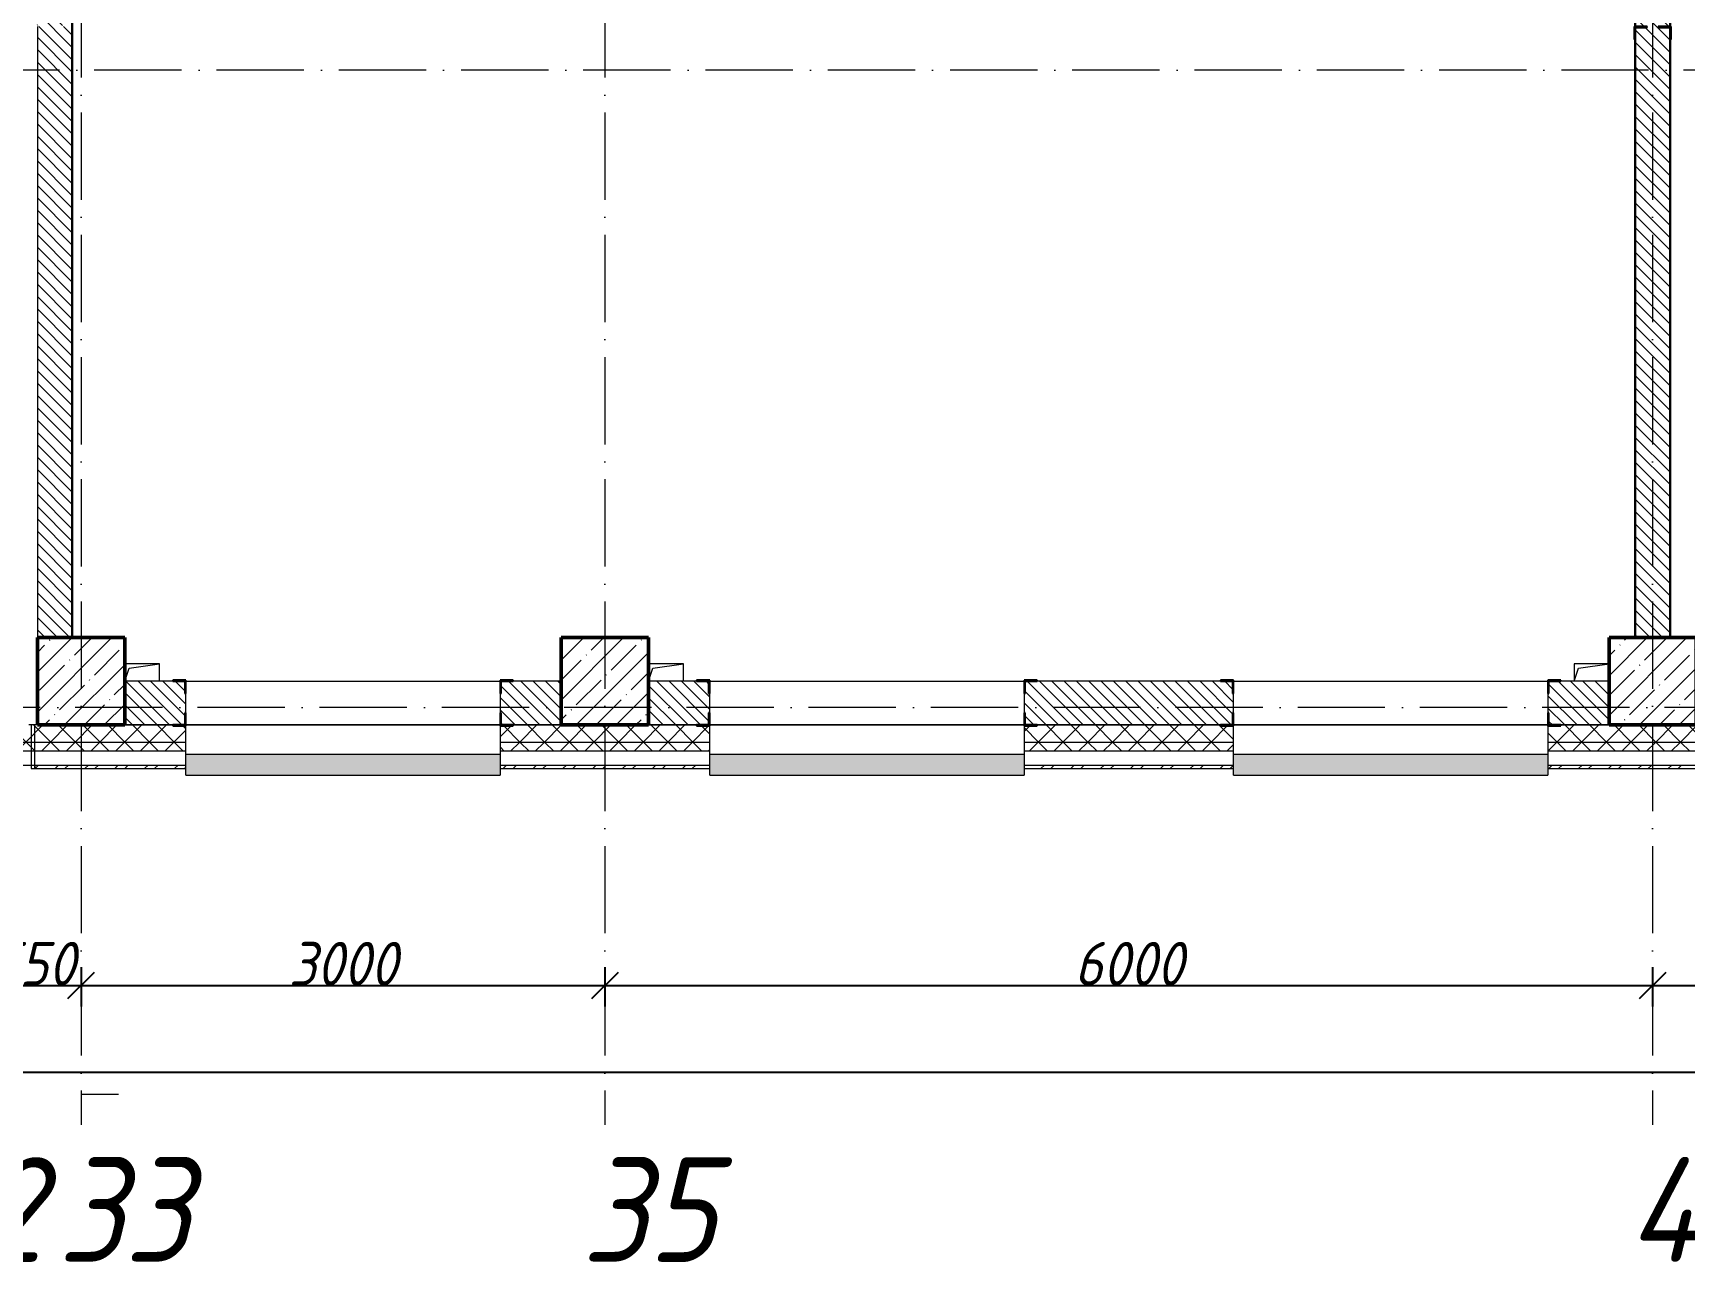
# Model space of a CAD drawing. Header units: millimetres. Extents: x -606178 to 312196, y -19338 to 632709.
# Drawn here: x -95490 to -86030, y 503900 to 510938 of the extents above; entities that cross this region are included whole.
import ezdxf

# ---------------------------------------------------------------- set-up
doc = ezdxf.new("R2010")
doc.units = ezdxf.units.MM
doc.linetypes.add('50_200_ШТРИХ_1Т_ш5_п1_п1_', pattern=[700, 500, -100, 0, -100])
for name, color, linetype, lineweight in [('2.4) ПГП вычит ЖБбалки 0.4 м -', 24, 'Continuous', 30), ('A-____-____-DIMS', 7, 'Continuous', 9), ('A-GENM-____-MCUT', 7, 'Continuous', 25), ('A-GENM-____-OTLN', 7, 'Continuous', 9), ('A-GENM-____-OTLN-1', 7, 'Continuous', 25), ('A-GLAZ-____-OTLN', 7, 'Continuous', 9), ('A-WALL-____-MCUT', 7, 'Continuous', 13), ('A-WALL-____-MCUT-1', 7, 'Continuous', 9), ('A-WALL-____-OTLN', 7, 'Continuous', 9), ('A-WALL-____-PATT-1', 7, 'Continuous', 9), ('A-WALL-FNSH-MCUT-1', 7, 'Continuous', 9), ('S-COLS-____-MCUT', 7, 'Continuous', 50), ('S-COLS-____-OTLN', 7, 'Continuous', 9), ('S-GRID-____-IDEN', 7, 'Continuous', 9), ('S-GRID-____-OTLN', 7, 'Continuous', 9), ('S-GRID-____-OTLN-1', 7, '50_200_ШТРИХ_1Т_ш5_п1_п1_', 9)]:
    doc.layers.add(name, color=color, linetype=linetype, lineweight=lineweight)
doc.layers.add('A-GLAZ-____-OTLN-1', color=7, linetype='Continuous', lineweight=9, true_color=0xc0c0c0)
doc.styles.add('ISOCPEUR_I_9', font='isocpeui.ttf', dxfattribs={"width": 0.9, "height": 250})
doc.dimstyles.new('ISO-2_5_0_9К_БОЛЬШОЙ_ОСИ', dxfattribs={"dimscale": 304.8, "dimtxt": 248.995294, "dimasz": 0.492126, "dimexe": 0.393701, "dimexo": 0, "dimgap": 0, "dimtad": 1, "dimdec": 0, "dimzin": 0, "dimdsep": 46, "dimtxsty": 'ISOCPEUR_I_9', "dimblk1": 'OBLIQUE', "dimblk2": 'OBLIQUE', "dimsah": 1, "dimcen": 0.09, "dimdle": 0.393701, "dimazin": 0, "dimtfac": 1, "dimtdec": 4, "dimtix": 1, "dimtmove": 0, "dimatfit": 3, "dimfxl": 1, "dimtvp": 1, "dimtolj": 1, "dimtzin": 0, "dimarcsym": 2})
pattern_1 = [(45, (-140714.89, 451794.26), (-70.71068, 70.71068), []), (135, (-140714.89, 451794.26), (-70.71068, -70.71068), [])]
pattern_2 = [(135, (-140714.89, 451794.26), (-35.35534, -35.35534), [])]

# ---------------------------------------------------------------- blocks, each defined once
blk = doc.blocks.new('BSC_Колонна _Прямоугольная - 500х500-V18-АР1_План отверстий 3 этажа в осях 1-64_Ю-ЯЯ')
at = {"layer": 'S-COLS-____-OTLN'}
h = blk.add_hatch(dxfattribs=at)
h.set_pattern_fill('FP_25', color=256, style=0, pattern_type=2)
h.set_pattern_definition([(45, (-54500, -55431.04), (-114.04925, 114.04925), []), (45, (-54385.95, -55431.04), (-114.04925, 114.04925), [201.613, -40.323, 3.353, -36.97])])
h.paths.add_polyline_path([(-250, -250), (250, -250), (250, 250), (-250, 250), (-250, 177.9)], flags=0)
at = {"layer": 'S-COLS-____-MCUT'}
for p, q in [((250, 250), (-250, 250)), ((-250, 250), (-250, -250)), ((250, -250), (250, 250)), ((-250, -250), (250, -250))]:
    blk.add_line(p, q, dxfattribs=at)
blk = doc.blocks.new('BSC_Колонна _Прямоугольная - 500х500-V46-АР1_План отверстий 3 этажа в осях 1-64_Ю-ЯЯ')
at = {"layer": 'S-COLS-____-OTLN'}
h = blk.add_hatch(dxfattribs=at)
h.set_pattern_fill('FP_54', color=256, style=0, pattern_type=2)
h.set_pattern_definition([(45, (-48500, -55431.04), (-114.04925, 114.04925), []), (45, (-48385.95, -55431.04), (-114.04925, 114.04925), [201.613, -40.323, 3.353, -36.97])])
h.paths.add_polyline_path([(-250, -250), (250, -250), (250, 250), (-250, 250), (-250, 177.9)], flags=0)
at = {"layer": 'S-COLS-____-MCUT'}
for p, q in [((250, 250), (-250, 250)), ((-250, 250), (-250, -250)), ((250, -250), (250, 250)), ((-250, -250), (250, -250))]:
    blk.add_line(p, q, dxfattribs=at)
blk = doc.blocks.new('BSC_Колонна _Прямоугольная - 500х500-V72-АР1_План отверстий 3 этажа в осях 1-64_Ю-ЯЯ')
at = {"layer": 'S-COLS-____-OTLN'}
h = blk.add_hatch(dxfattribs=at)
h.set_pattern_fill('FP_81', color=256, style=0, pattern_type=2)
h.set_pattern_definition([(45, (-45500, -55431.04), (-114.04925, 114.04925), []), (45, (-45385.95, -55431.04), (-114.04925, 114.04925), [201.613, -40.323, 3.353, -36.97])])
h.paths.add_polyline_path([(-250, -250), (250, -250), (250, 250), (-250, 250), (-250, 177.9)], flags=0)
at = {"layer": 'S-COLS-____-MCUT'}
for p, q in [((250, 250), (-250, 250)), ((-250, 250), (-250, -250)), ((250, -250), (250, 250)), ((-250, -250), (250, -250))]:
    blk.add_line(p, q, dxfattribs=at)
blk = doc.blocks.new('Фахверк_СКБ_Уголок - 250_2700-27497298-АР1_План отверстий 3 этажа в осях 1-64_Ю-ЯЯ')
at = {"layer": 'A-GENM-____-MCUT'}
for p, q in [((200, 181), (125, 181)), ((125, 181), (125, 106)), ((125, 106), (131, 106)), ((131, 106), (131, 175)), ((131, 175), (200, 175)), ((200, 175), (200, 181)), ((131, -6), (125, -6)), ((125, -6), (125, -81)), ((125, -81), (200, -81)), ((131, -75), (131, -6)), ((200, -75), (131, -75)), ((200, -81), (200, -75))]:
    blk.add_line(p, q, dxfattribs=at)
blk = doc.blocks.new('Фахверк_СКБ_Уголок - 200_3550-28187522-АР1_План отверстий 3 этажа в осях 1-64_Ю-ЯЯ')
at = {"layer": 'A-GENM-____-MCUT'}
for p, q in [((125, 156), (50, 156)), ((50, 156), (50, 150)), ((50, 150), (119, 150)), ((119, 150), (119, 81)), ((125, 81), (125, 156)), ((119, 81), (125, 81)), ((125, 19), (119, 19)), ((119, 19), (119, -50)), ((125, -56), (125, 19)), ((119, -50), (50, -50)), ((50, -50), (50, -56)), ((50, -56), (125, -56))]:
    blk.add_line(p, q, dxfattribs=at)
blk = doc.blocks.new('AR_Отверстие прямоугольное _в плите_ - AR_Отверстие прямоугольное _в плите_-V178-АР1_План отверстий 3 этажа в осях 1-64_Ю-ЯЯ')
at = {"layer": 'A-GENM-____-OTLN'}
for p, q in [((100, 50), (-100, 50)), ((-100, -50), (-75, 25)), ((-75, 25), (100, 50)), ((100, -50), (100, 50))]:
    blk.add_line(p, q, dxfattribs=at)
blk = doc.blocks.new('AR_Отверстие прямоугольное _в плите_ - AR_Отверстие прямоугольное _в плите_-V185-АР1_План отверстий 3 этажа в осях 1-64_Ю-ЯЯ')
at = {"layer": 'A-GENM-____-OTLN'}
for p, q in [((100, 50), (-100, 50)), ((-100, 50), (-100, -50)), ((-100, -50), (-75, 25)), ((-75, 25), (100, 50))]:
    blk.add_line(p, q, dxfattribs=at)
blk = doc.blocks.new('Отлив_СКБ - Отлив витража_120_НВФ-31885687-АР1_План отверстий 3 этажа в осях 1-64_Ю-ЯЯ')
at = {"layer": 'A-GLAZ-____-OTLN-1'}
for points in [[(0, -2), (1800, -2), (1800, 0), (0, 0)], [(945, -120), (1800, -120), (1800, -2), (0, -2), (0, -120), (878.1, -120)]]:
    blk.add_hatch(color=256, dxfattribs=at).paths.add_polyline_path(points, flags=0)
at = {"layer": 'A-GLAZ-____-OTLN'}
for p, q in [((0, 0), (1800, 0)), ((1800, -2), (0, -2)), ((0, -120), (0, -83)), ((1800, -83), (1800, -120)), ((0, -120), (1800, -120))]:
    blk.add_line(p, q, dxfattribs=at)
blk = doc.blocks.new('Стены 3 - Стены 4-31194751-АР1_План отверстий 3 этажа в осях 1-64_Ю-ЯЯ')
at = {"layer": 'A-WALL-____-MCUT'}
for p, q in [((-1798.5, 41030.2), (-1798.5, 41010.2)), ((-1548.5, 41030.2), (-1798.5, 41030.2)), ((-1798.5, 41010.2), (-1548.5, 41010.2)), ((-1548.5, 41010.2), (-1548.5, 41030.2))]:
    blk.add_line(p, q, dxfattribs=at)
blk = doc.blocks.new('_Oblique')
at = {"color": 0, "linetype": 'ByBlock', "lineweight": -2}
blk.add_line((-0.5, -0.5), (0.5, 0.5), dxfattribs=at)
blk = doc.blocks.new('*D5260')
at = {"layer": 'A-____-____-DIMS', "color": 0, "lineweight": -2, "transparency": 16777216}
for p, q in [((-95764.9, 505588.8), (-95764.9, 505362.7)), ((-95214.9, 505588.8), (-95214.9, 505362.7)), ((-95884.9, 505482.7), (-95094.9, 505482.7))]:
    blk.add_line(p, q, dxfattribs=at)
at = {"layer": 'Defpoints', "color": 0, "transparency": 16777216}
for p in [(-95764.9, 505588.8), (-95214.9, 505588.8), (-95214.9, 505482.7)]:
    blk.add_point(p, dxfattribs=at)
at = {"layer": 'A-____-____-DIMS', "color": 0, "lineweight": -2, "transparency": 16777216, "xscale": 150, "yscale": 150, "zscale": 150, "rotation": 180}
blk.add_blockref('_Oblique', (-95764.9, 505482.7), dxfattribs=at)
at = {"layer": 'A-____-____-DIMS', "color": 0, "lineweight": -2, "transparency": 16777216, "xscale": 150, "yscale": 150, "zscale": 150}
blk.add_blockref('_Oblique', (-95214.9, 505482.7), dxfattribs=at)
at = {"layer": 'A-____-____-DIMS', "color": 0, "transparency": 16777216, "insert": (-95489.9, 505607.7), "char_height": 250, "width": 568.858, "attachment_point": 5, "style": 'ISOCPEUR_I_9'}
blk.add_mtext('\\A1;550', dxfattribs=at)
blk = doc.blocks.new('*D5261')
at = {"layer": 'A-____-____-DIMS', "color": 0, "lineweight": -2, "transparency": 16777216}
for p, q in [((-95214.9, 505588.8), (-95214.9, 505362.7)), ((-92214.9, 505588.8), (-92214.9, 505362.7)), ((-95334.9, 505482.7), (-92094.9, 505482.7))]:
    blk.add_line(p, q, dxfattribs=at)
at = {"layer": 'Defpoints', "color": 0, "transparency": 16777216}
for p in [(-95214.9, 505588.8), (-92214.9, 505588.8), (-92214.9, 505482.7)]:
    blk.add_point(p, dxfattribs=at)
at = {"layer": 'A-____-____-DIMS', "color": 0, "lineweight": -2, "transparency": 16777216, "xscale": 150, "yscale": 150, "zscale": 150, "rotation": 180}
blk.add_blockref('_Oblique', (-95214.9, 505482.7), dxfattribs=at)
at = {"layer": 'A-____-____-DIMS', "color": 0, "lineweight": -2, "transparency": 16777216, "xscale": 150, "yscale": 150, "zscale": 150}
blk.add_blockref('_Oblique', (-92214.9, 505482.7), dxfattribs=at)
at = {"layer": 'A-____-____-DIMS', "color": 0, "transparency": 16777216, "insert": (-93714.9, 505607.7), "char_height": 250, "width": 758.478, "attachment_point": 5, "style": 'ISOCPEUR_I_9'}
blk.add_mtext('\\A1;3000', dxfattribs=at)
blk = doc.blocks.new('*D5262')
at = {"layer": 'A-____-____-DIMS', "color": 0, "lineweight": -2, "transparency": 16777216}
for p, q in [((-92214.9, 505588.8), (-92214.9, 505362.7)), ((-86214.9, 505588.8), (-86214.9, 505362.7)), ((-92334.9, 505482.7), (-86094.9, 505482.7))]:
    blk.add_line(p, q, dxfattribs=at)
at = {"layer": 'Defpoints', "color": 0, "transparency": 16777216}
for p in [(-92214.9, 505588.8), (-86214.9, 505588.8), (-86214.9, 505482.7)]:
    blk.add_point(p, dxfattribs=at)
at = {"layer": 'A-____-____-DIMS', "color": 0, "lineweight": -2, "transparency": 16777216, "xscale": 150, "yscale": 150, "zscale": 150, "rotation": 180}
blk.add_blockref('_Oblique', (-92214.9, 505482.7), dxfattribs=at)
at = {"layer": 'A-____-____-DIMS', "color": 0, "lineweight": -2, "transparency": 16777216, "xscale": 150, "yscale": 150, "zscale": 150}
blk.add_blockref('_Oblique', (-86214.9, 505482.7), dxfattribs=at)
at = {"layer": 'A-____-____-DIMS', "color": 0, "transparency": 16777216, "insert": (-89214.9, 505607.7), "char_height": 250, "width": 758.478, "attachment_point": 5, "style": 'ISOCPEUR_I_9'}
blk.add_mtext('\\A1;6000', dxfattribs=at)
blk = doc.blocks.new('*D5263')
at = {"layer": 'A-____-____-DIMS', "color": 0, "lineweight": -2, "transparency": 16777216}
for p, q in [((-86214.9, 505588.8), (-86214.9, 505362.7)), ((-83714.9, 505588.8), (-83714.9, 505362.7)), ((-86334.9, 505482.7), (-83594.9, 505482.7))]:
    blk.add_line(p, q, dxfattribs=at)
at = {"layer": 'Defpoints', "color": 0, "transparency": 16777216}
for p in [(-86214.9, 505588.8), (-83714.9, 505588.8), (-83714.9, 505482.7)]:
    blk.add_point(p, dxfattribs=at)
at = {"layer": 'A-____-____-DIMS', "color": 0, "lineweight": -2, "transparency": 16777216, "xscale": 150, "yscale": 150, "zscale": 150, "rotation": 180}
blk.add_blockref('_Oblique', (-86214.9, 505482.7), dxfattribs=at)
at = {"layer": 'A-____-____-DIMS', "color": 0, "lineweight": -2, "transparency": 16777216, "xscale": 150, "yscale": 150, "zscale": 150}
blk.add_blockref('_Oblique', (-83714.9, 505482.7), dxfattribs=at)
at = {"layer": 'A-____-____-DIMS', "color": 0, "transparency": 16777216, "insert": (-84964.9, 505607.7), "char_height": 250, "width": 758.478, "attachment_point": 5, "style": 'ISOCPEUR_I_9'}
blk.add_mtext('\\A1;2500', dxfattribs=at)
blk = doc.blocks.new('*D5218')
at = {"layer": 'A-____-____-DIMS', "color": 0, "lineweight": -2, "transparency": 16777216}
for p, q in [((-143064.9, 505092), (-143064.9, 504865.9)), ((-69664.9, 505092), (-69664.9, 504865.9)), ((-143184.9, 504985.9), (-69544.9, 504985.9))]:
    blk.add_line(p, q, dxfattribs=at)
at = {"layer": 'Defpoints', "color": 0, "transparency": 16777216}
for p in [(-143064.9, 505092), (-69664.9, 505092), (-69664.9, 504985.9)]:
    blk.add_point(p, dxfattribs=at)
at = {"layer": 'A-____-____-DIMS', "color": 0, "lineweight": -2, "transparency": 16777216, "xscale": 150, "yscale": 150, "zscale": 150, "rotation": 180}
blk.add_blockref('_Oblique', (-143064.9, 504985.9), dxfattribs=at)
at = {"layer": 'A-____-____-DIMS', "color": 0, "lineweight": -2, "transparency": 16777216, "xscale": 150, "yscale": 150, "zscale": 150}
blk.add_blockref('_Oblique', (-69664.9, 504985.9), dxfattribs=at)
at = {"layer": 'A-____-____-DIMS', "color": 0, "transparency": 16777216, "insert": (-106364.9, 505112.5), "char_height": 250, "width": 971.082, "attachment_point": 5, "style": 'ISOCPEUR_I_9'}
blk.add_mtext('\\A1;73400', dxfattribs=at)

msp = doc.modelspace()

# ---------------------------------------------------------------- hatches: boundary and pattern name
at = {"layer": 'A-WALL-____-PATT-1'}
h = msp.add_hatch(dxfattribs=at)
h.set_pattern_fill('FP_9', color=256, style=0, pattern_type=2)
h.set_pattern_definition(pattern_2)
h.paths.add_polyline_path([(-95464.891, 507475.3011), (-95264.891, 507475.3011), (-95264.891, 510975.3011), (-95333.891, 510975.3011), (-95333.891, 510981.3011), (-95264.891, 510981.3011), (-95264.891, 514475.3011), (-95464.891, 514475.3011), (-95464.891, 510981.3011), (-95395.891, 510981.3011), (-95395.891, 510975.3011), (-95464.891, 510975.3011), (-95464.891, 509017.7119)], flags=0)
h = msp.add_hatch(dxfattribs=at)
h.set_pattern_fill('FP_9', color=256, style=0, pattern_type=2)
h.set_pattern_definition(pattern_2)
h.paths.add_polyline_path([(-86114.891, 507475.3011), (-86114.891, 510969.3011), (-86183.891, 510969.3011), (-86183.891, 510975.3011), (-86114.891, 510975.3011), (-86114.891, 514475.3011), (-86314.891, 514475.3011), (-86314.891, 510975.3011), (-86245.891, 510975.3011), (-86245.891, 510969.3011), (-86314.891, 510969.3011), (-86314.891, 507475.3011)], flags=0)
h = msp.add_hatch(dxfattribs=at)
h.set_pattern_fill('FP_9', color=256, style=0, pattern_type=2)
h.set_pattern_definition(pattern_2)
h.paths.add_polyline_path([(-92808.891, 506975.3011), (-92464.891, 506975.3011), (-92464.891, 507225.3011), (-92808.891, 507225.3011), (-92808.891, 507156.3011), (-92814.891, 507156.3011), (-92814.891, 507044.3011), (-92808.891, 507044.3011)], flags=0)
h.paths.add_polyline_path([(-94620.891, 506975.3011), (-94620.891, 507044.3011), (-94614.891, 507044.3011), (-94614.891, 507156.3011), (-94620.891, 507156.3011), (-94620.891, 507225.3011), (-94964.891, 507225.3011), (-94964.891, 506975.3011), (-94689.891, 506975.3011)], flags=0)
h = msp.add_hatch(dxfattribs=at)
h.set_pattern_fill('FP_9', color=256, style=0, pattern_type=2)
h.set_pattern_definition(pattern_2)
h.paths.add_polyline_path([(-86739.891, 506975.3011), (-86464.891, 506975.3011), (-86464.891, 507225.3011), (-86808.891, 507225.3011), (-86808.891, 507156.3011), (-86814.891, 507156.3011), (-86814.891, 507044.3011), (-86808.891, 507044.3011), (-86808.891, 506975.3011)], flags=0)
h.paths.add_polyline_path([(-88689.891, 506975.3011), (-88620.891, 506975.3011), (-88620.891, 507044.3011), (-88614.891, 507044.3011), (-88614.891, 507156.3011), (-88620.891, 507156.3011), (-88620.891, 507225.3011), (-89808.891, 507225.3011), (-89808.891, 507156.3011), (-89814.891, 507156.3011), (-89814.891, 507044.3011), (-89808.891, 507044.3011), (-89808.891, 506975.3011), (-89472.4526, 506975.3011)], flags=0)
h.paths.add_polyline_path([(-91689.891, 506975.3011), (-91620.891, 506975.3011), (-91620.891, 507044.3011), (-91614.891, 507044.3011), (-91614.891, 507156.3011), (-91620.891, 507156.3011), (-91620.891, 507225.3011), (-91964.891, 507225.3011), (-91964.891, 506975.3011)], flags=0)
h = msp.add_hatch(dxfattribs=at)
h.set_pattern_fill('FP_4', color=256, style=0, pattern_type=2)
h.set_pattern_definition(pattern_1)
h.paths.add_polyline_path([(-66495.4168, 506875.3011), (-66414.891, 506875.3011), (-66414.891, 506975.3011), (-72764.891, 506975.3011), (-72764.891, 506875.3011), (-70030.3454, 506875.3011)], flags=0)
h.paths.add_polyline_path([(-77100.2026, 506875.3011), (-76714.891, 506875.3011), (-76714.891, 506969.3011), (-76789.891, 506969.3011), (-76789.891, 506975.3011), (-77739.891, 506975.3011), (-77739.891, 506969.3011), (-77814.891, 506969.3011), (-77814.891, 506875.3011), (-77464.891, 506875.3011)], flags=0)
h.paths.add_polyline_path([(-75332.7383, 506875.3011), (-73764.891, 506875.3011), (-73764.891, 506975.3011), (-75639.891, 506975.3011), (-75639.891, 506969.3011), (-75714.891, 506969.3011), (-75714.891, 506875.3011)], flags=0)
h.paths.add_polyline_path([(-80739.891, 506875.3011), (-79614.891, 506875.3011), (-79614.891, 506969.3011), (-79689.891, 506969.3011), (-79689.891, 506975.3011), (-80739.891, 506975.3011), (-80739.891, 506969.3011), (-80814.891, 506969.3011), (-80814.891, 506875.3011), (-80808.891, 506875.3011)], flags=0)
h.paths.add_polyline_path([(-82614.891, 506875.3011), (-82614.891, 506969.3011), (-82689.891, 506969.3011), (-82689.891, 506975.3011), (-83739.891, 506975.3011), (-83739.891, 506969.3011), (-83814.891, 506969.3011), (-83814.891, 506875.3011), (-83286.3276, 506875.3011)], flags=0)
h.paths.add_polyline_path([(-86739.891, 506875.3011), (-85614.891, 506875.3011), (-85614.891, 506969.3011), (-85689.891, 506969.3011), (-85689.891, 506975.3011), (-86739.891, 506975.3011), (-86739.891, 506969.3011), (-86814.891, 506969.3011), (-86814.891, 506875.3011)], flags=0)
h.paths.add_polyline_path([(-88689.891, 506875.3011), (-88614.891, 506875.3011), (-88614.891, 506969.3011), (-88689.891, 506969.3011), (-88689.891, 506975.3011), (-89739.891, 506975.3011), (-89739.891, 506969.3011), (-89814.891, 506969.3011), (-89814.891, 506875.3011), (-89472.4526, 506875.3011)], flags=0)
h.paths.add_polyline_path([(-92464.891, 506875.3011), (-91614.891, 506875.3011), (-91614.891, 506969.3011), (-91689.891, 506969.3011), (-91689.891, 506975.3011), (-92739.891, 506975.3011), (-92739.891, 506969.3011), (-92814.891, 506969.3011), (-92814.891, 506875.3011), (-92739.891, 506875.3011)], flags=0)
h.paths.add_polyline_path([(-94774.8454, 506875.3011), (-94614.891, 506875.3011), (-94614.891, 506969.3011), (-94689.891, 506969.3011), (-94689.891, 506975.3011), (-96289.891, 506975.3011), (-96289.891, 506969.3011), (-96364.891, 506969.3011), (-96364.891, 506875.3011), (-95658.5776, 506875.3011)], flags=0)
h.paths.add_polyline_path([(-98309.774, 506875.3011), (-98164.891, 506875.3011), (-98164.891, 506969.3011), (-98239.891, 506969.3011), (-98239.891, 506975.3011), (-99289.891, 506975.3011), (-99289.891, 506969.3011), (-99364.891, 506969.3011), (-99364.891, 506875.3011)], flags=0)
h.paths.add_polyline_path([(-101164.891, 506875.3011), (-101164.891, 506969.3011), (-101239.891, 506969.3011), (-101239.891, 506975.3011), (-102289.891, 506975.3011), (-102289.891, 506969.3011), (-102364.891, 506969.3011), (-102364.891, 506875.3011), (-101844.7026, 506875.3011)], flags=0)
h.paths.add_polyline_path([(-104495.899, 506875.3011), (-104164.891, 506875.3011), (-104164.891, 506969.3011), (-104239.891, 506969.3011), (-104239.891, 506975.3011), (-105289.891, 506975.3011), (-105289.891, 506969.3011), (-105364.891, 506969.3011), (-105364.891, 506875.3011), (-104937.7651, 506875.3011)], flags=0)
h.paths.add_polyline_path([(-108289.891, 506875.3011), (-107164.891, 506875.3011), (-107164.891, 506969.3011), (-107239.891, 506969.3011), (-107239.891, 506975.3011), (-108289.891, 506975.3011), (-108289.891, 506969.3011), (-108364.891, 506969.3011), (-108364.891, 506875.3011), (-108358.891, 506875.3011)], flags=0)
h.paths.add_polyline_path([(-111364.891, 506875.3011), (-110164.891, 506875.3011), (-110164.891, 506969.3011), (-110239.891, 506969.3011), (-110239.891, 506975.3011), (-111289.891, 506975.3011), (-111289.891, 506969.3011), (-111364.891, 506969.3011)], flags=0)
h.paths.add_polyline_path([(-113164.891, 506875.3011), (-113164.891, 506969.3011), (-113239.891, 506969.3011), (-113239.891, 506975.3011), (-114289.891, 506975.3011), (-114289.891, 506969.3011), (-114364.891, 506969.3011), (-114364.891, 506875.3011), (-113333.2204, 506875.3011)], flags=0)
h.paths.add_polyline_path([(-117289.891, 506875.3011), (-116164.891, 506875.3011), (-116164.891, 506969.3011), (-116239.891, 506969.3011), (-116239.891, 506975.3011), (-117289.891, 506975.3011), (-117289.891, 506969.3011), (-117364.891, 506969.3011), (-117364.891, 506875.3011), (-117358.891, 506875.3011)], flags=0)
h.paths.add_polyline_path([(-119164.891, 506875.3011), (-119164.891, 506969.3011), (-119239.891, 506969.3011), (-119239.891, 506975.3011), (-120289.891, 506975.3011), (-120289.891, 506969.3011), (-120364.891, 506969.3011), (-120364.891, 506875.3011), (-119239.891, 506875.3011)], flags=0)
h.paths.add_polyline_path([(-122514.891, 506875.3011), (-122164.891, 506875.3011), (-122164.891, 506969.3011), (-122239.891, 506969.3011), (-122239.891, 506975.3011), (-123289.891, 506975.3011), (-123289.891, 506969.3011), (-123364.891, 506969.3011), (-123364.891, 506875.3011), (-123014.891, 506875.3011)], flags=0)
h.paths.add_polyline_path([(-124364.891, 506875.3011), (-124364.891, 506969.3011), (-124439.891, 506969.3011), (-124439.891, 506975.3011), (-134164.891, 506975.3011), (-134164.891, 506875.3011), (-124821.7383, 506875.3011)], flags=0)
h.paths.add_polyline_path([(-135164.891, 506875.3011), (-135164.891, 506975.3011), (-143164.891, 506975.3011), (-143164.891, 506875.3011), (-137193.9883, 506875.3011)], flags=0)
h = msp.add_hatch(dxfattribs=at)
h.set_pattern_fill('FP_4', color=256, style=0, pattern_type=2)
h.set_pattern_definition(pattern_1)
h.paths.add_polyline_path([(-66414.891, 506825.3011), (-66414.891, 506875.3011), (-72764.891, 506875.3011), (-72764.891, 506825.3011), (-66495.4168, 506825.3011)], flags=0)
h.paths.add_polyline_path([(-73764.891, 506825.3011), (-73764.891, 506875.3011), (-75714.891, 506875.3011), (-75714.891, 506825.3011), (-75332.7383, 506825.3011)], flags=0)
h.paths.add_polyline_path([(-79614.891, 506825.3011), (-79614.891, 506875.3011), (-80814.891, 506875.3011), (-80814.891, 506825.3011), (-80635.1311, 506825.3011)], flags=0)
h.paths.add_polyline_path([(-77100.2026, 506825.3011), (-76714.891, 506825.3011), (-76714.891, 506875.3011), (-77814.891, 506875.3011), (-77814.891, 506825.3011)], flags=0)
h.paths.add_polyline_path([(-83286.3276, 506825.3011), (-82614.891, 506825.3011), (-82614.891, 506875.3011), (-83814.891, 506875.3011), (-83814.891, 506825.3011)], flags=0)
h.paths.add_polyline_path([(-85614.891, 506825.3011), (-85614.891, 506875.3011), (-86814.891, 506875.3011), (-86814.891, 506825.3011), (-85937.524, 506825.3011)], flags=0)
h.paths.add_polyline_path([(-88614.891, 506825.3011), (-88614.891, 506875.3011), (-89814.891, 506875.3011), (-89814.891, 506825.3011), (-89472.4526, 506825.3011)], flags=0)
h.paths.add_polyline_path([(-91614.891, 506825.3011), (-91614.891, 506875.3011), (-92814.891, 506875.3011), (-92814.891, 506825.3011), (-92123.649, 506825.3011)], flags=0)
h.paths.add_polyline_path([(-94614.891, 506825.3011), (-94614.891, 506875.3011), (-96364.891, 506875.3011), (-96364.891, 506825.3011), (-94774.8454, 506825.3011)], flags=0)
h.paths.add_polyline_path([(-98164.891, 506825.3011), (-98164.891, 506875.3011), (-99364.891, 506875.3011), (-99364.891, 506825.3011), (-98309.774, 506825.3011)], flags=0)
h.paths.add_polyline_path([(-101164.891, 506825.3011), (-101164.891, 506875.3011), (-102364.891, 506875.3011), (-102364.891, 506825.3011), (-101844.7026, 506825.3011)], flags=0)
h.paths.add_polyline_path([(-104164.891, 506825.3011), (-104164.891, 506875.3011), (-105364.891, 506875.3011), (-105364.891, 506825.3011), (-104495.899, 506825.3011)], flags=0)
h.paths.add_polyline_path([(-108364.891, 506825.3011), (-107164.891, 506825.3011), (-107164.891, 506875.3011), (-108364.891, 506875.3011)], flags=0)
h.paths.add_polyline_path([(-110682.024, 506825.3011), (-110164.891, 506825.3011), (-110164.891, 506875.3011), (-111364.891, 506875.3011), (-111364.891, 506825.3011)], flags=0)
h.paths.add_polyline_path([(-113333.2204, 506825.3011), (-113164.891, 506825.3011), (-113164.891, 506875.3011), (-114364.891, 506875.3011), (-114364.891, 506825.3011), (-114216.9526, 506825.3011)], flags=0)
h.paths.add_polyline_path([(-116164.891, 506825.3011), (-116164.891, 506875.3011), (-117364.891, 506875.3011), (-117364.891, 506825.3011), (-116868.149, 506825.3011)], flags=0)
h.paths.add_polyline_path([(-119519.3455, 506825.3011), (-119164.891, 506825.3011), (-119164.891, 506875.3011), (-120364.891, 506875.3011), (-120364.891, 506825.3011)], flags=0)
h.paths.add_polyline_path([(-122170.5419, 506825.3011), (-122164.891, 506825.3011), (-122164.891, 506875.3011), (-123364.891, 506875.3011), (-123364.891, 506825.3011), (-123054.274, 506825.3011)], flags=0)
h.paths.add_polyline_path([(-124821.7383, 506825.3011), (-124364.891, 506825.3011), (-124364.891, 506875.3011), (-134164.891, 506875.3011), (-134164.891, 506825.3011), (-126589.2026, 506825.3011)], flags=0)
h.paths.add_polyline_path([(-135164.891, 506825.3011), (-135164.891, 506875.3011), (-143264.891, 506875.3011), (-143264.891, 506825.3011), (-137193.9883, 506825.3011)], flags=0)
h = msp.add_hatch(dxfattribs=at)
h.set_pattern_fill('FP_6', color=256, style=0, pattern_type=2)
h.set_pattern_definition([(45, (-140714.89, 451794.26), (-85.53659, 85.53659), []), (45, (-140657.87, 451794.26), (-85.53659, 85.53659), [])])
h.paths.add_polyline_path([(-80635.1311, 506725.3011), (-80194.891, 506725.3011), (-80194.891, 506745.3011), (-80814.891, 506745.3011), (-80814.891, 506725.3011)], flags=0)
h.paths.add_polyline_path([(-82614.891, 506725.3011), (-82614.891, 506745.3011), (-83814.891, 506745.3011), (-83814.891, 506725.3011), (-83286.3276, 506725.3011)], flags=0)
h.paths.add_polyline_path([(-86814.891, 506725.3011), (-85614.891, 506725.3011), (-85614.891, 506745.3011), (-86814.891, 506745.3011)], flags=0)
h.paths.add_polyline_path([(-88614.891, 506725.3011), (-88614.891, 506745.3011), (-89814.891, 506745.3011), (-89814.891, 506725.3011), (-89472.4526, 506725.3011)], flags=0)
h.paths.add_polyline_path([(-92123.649, 506725.3011), (-91614.891, 506725.3011), (-91614.891, 506745.3011), (-92814.891, 506745.3011), (-92814.891, 506725.3011)], flags=0)
h.paths.add_polyline_path([(-94614.891, 506725.3011), (-94614.891, 506745.3011), (-95479.891, 506745.3011), (-95479.891, 506725.3011), (-94774.8454, 506725.3011)], flags=0)

# ---------------------------------------------------------------- linework, layer by layer
at = {"layer": '2.4) ПГП вычит ЖБбалки 0.4 м -'}
for points in [[(-95264.891, 507475.3011), (-95264.891, 514475.3011)], [(-86114.891, 514475.3011), (-86114.891, 507475.3011)], [(-86314.891, 512225.3011), (-86314.891, 507475.3011)]]:
    msp.add_lwpolyline(points, dxfattribs=at)
at = {"layer": 'A-WALL-____-MCUT'}
for p, q in [((-95464.891, 510975.3011), (-95464.891, 507475.3011)), ((-95264.891, 507475.3011), (-95264.891, 510975.3011)), ((-86314.891, 510900.3011), (-86314.891, 507475.3011)), ((-86114.891, 507475.3011), (-86114.891, 510900.3011)), ((-94689.891, 507225.3011), (-94964.891, 507225.3011)), ((-94614.891, 507044.3011), (-94614.891, 507156.3011)), ((-92814.891, 507156.3011), (-92814.891, 507044.3011)), ((-92464.891, 507225.3011), (-92739.891, 507225.3011)), ((-91689.891, 507225.3011), (-91964.891, 507225.3011)), ((-91614.891, 507044.3011), (-91614.891, 507156.3011)), ((-89814.891, 507156.3011), (-89814.891, 507044.3011)), ((-88689.891, 507225.3011), (-89739.891, 507225.3011)), ((-88614.891, 507044.3011), (-88614.891, 507156.3011)), ((-86814.891, 507156.3011), (-86814.891, 507044.3011)), ((-86464.891, 507225.3011), (-86739.891, 507225.3011)), ((-95464.891, 506975.3011), (-95514.891, 506975.3011)), ((-94614.891, 506745.3011), (-94614.891, 506969.3011)), ((-92814.891, 506969.3011), (-92814.891, 506745.3011)), ((-91614.891, 506745.3011), (-91614.891, 506969.3011)), ((-89814.891, 506969.3011), (-89814.891, 506745.3011)), ((-88614.891, 506745.3011), (-88614.891, 506969.3011)), ((-86814.891, 506969.3011), (-86814.891, 506745.3011)), ((-96364.891, 506745.3011), (-94614.891, 506745.3011)), ((-92814.891, 506745.3011), (-91614.891, 506745.3011)), ((-89814.891, 506745.3011), (-88614.891, 506745.3011)), ((-86814.891, 506745.3011), (-85614.891, 506745.3011))]:
    msp.add_line(p, q, dxfattribs=at)
at = {"layer": 'A-WALL-____-MCUT-1'}
for p, q in [((-94689.891, 506975.3011), (-94964.891, 506975.3011)), ((-94964.891, 506975.3011), (-94689.891, 506975.3011)), ((-92464.891, 506975.3011), (-92739.891, 506975.3011)), ((-92739.891, 506975.3011), (-92464.891, 506975.3011)), ((-91689.891, 506975.3011), (-91964.891, 506975.3011)), ((-91964.891, 506975.3011), (-91689.891, 506975.3011)), ((-88689.891, 506975.3011), (-89739.891, 506975.3011)), ((-89739.891, 506975.3011), (-88689.891, 506975.3011)), ((-86464.891, 506975.3011), (-86739.891, 506975.3011)), ((-86739.891, 506975.3011), (-86464.891, 506975.3011)), ((-94614.891, 506875.3011), (-96364.891, 506875.3011)), ((-91614.891, 506875.3011), (-92814.891, 506875.3011)), ((-88614.891, 506875.3011), (-89814.891, 506875.3011)), ((-85614.891, 506875.3011), (-86814.891, 506875.3011)), ((-94614.891, 506825.3011), (-96364.891, 506825.3011)), ((-91614.891, 506825.3011), (-92814.891, 506825.3011)), ((-88614.891, 506825.3011), (-89814.891, 506825.3011)), ((-85614.891, 506825.3011), (-86814.891, 506825.3011))]:
    msp.add_line(p, q, dxfattribs=at)
at = {"layer": 'A-WALL-____-OTLN'}
for p, q in [((-94614.891, 507225.3011), (-92814.891, 507225.3011)), ((-91614.891, 507225.3011), (-89814.891, 507225.3011)), ((-88614.891, 507225.3011), (-86814.891, 507225.3011)), ((-94614.891, 506975.3011), (-92814.891, 506975.3011)), ((-92814.891, 506975.3011), (-94614.891, 506975.3011)), ((-91614.891, 506975.3011), (-89814.891, 506975.3011)), ((-89814.891, 506975.3011), (-91614.891, 506975.3011)), ((-88614.891, 506975.3011), (-86814.891, 506975.3011)), ((-86814.891, 506975.3011), (-88614.891, 506975.3011))]:
    msp.add_line(p, q, dxfattribs=at)
at = {"layer": 'A-WALL-FNSH-MCUT-1'}
for p, q in [((-95479.891, 506745.3011), (-95479.891, 506725.3011)), ((-95479.891, 506725.3011), (-94614.891, 506725.3011)), ((-94614.891, 506725.3011), (-94614.891, 506745.3011)), ((-92814.891, 506745.3011), (-92814.891, 506725.3011)), ((-92814.891, 506725.3011), (-91614.891, 506725.3011)), ((-91614.891, 506725.3011), (-91614.891, 506745.3011)), ((-89814.891, 506745.3011), (-89814.891, 506725.3011)), ((-89814.891, 506725.3011), (-88614.891, 506725.3011)), ((-88614.891, 506725.3011), (-88614.891, 506745.3011)), ((-86814.891, 506745.3011), (-86814.891, 506725.3011)), ((-86814.891, 506725.3011), (-85614.891, 506725.3011))]:
    msp.add_line(p, q, dxfattribs=at)
at = {"layer": 'S-GRID-____-OTLN'}
msp.add_line((-95214.891, 504861.624), (-95000.7617, 504861.624), dxfattribs=at)
at = {"layer": 'S-GRID-____-OTLN-1'}
for p, q in [((-95214.891, 542687.1106), (-95214.891, 504685.847)), ((-92214.891, 542687.1106), (-92214.891, 504685.847)), ((-86214.891, 542687.1106), (-86214.891, 504685.847)), ((-65234.8505, 510725.3011), (-145383.6612, 510725.3011)), ((-36640.4843, 507075.3011), (-145383.6612, 507075.3011))]:
    msp.add_line(p, q, dxfattribs=at)

# ---------------------------------------------------------------- block references
at = {"layer": 'A-GENM-____-OTLN'}
for name, p in [('AR_Отверстие прямоугольное _в плите_ - AR_Отверстие прямоугольное _в плите_-V178-АР1_План отверстий 3 этажа в осях 1-64_Ю-ЯЯ', (-94864.891, 507275.3011)), ('AR_Отверстие прямоугольное _в плите_ - AR_Отверстие прямоугольное _в плите_-V178-АР1_План отверстий 3 этажа в осях 1-64_Ю-ЯЯ', (-91864.891, 507275.3011)), ('AR_Отверстие прямоугольное _в плите_ - AR_Отверстие прямоугольное _в плите_-V185-АР1_План отверстий 3 этажа в осях 1-64_Ю-ЯЯ', (-86564.891, 507275.3011))]:
    msp.add_blockref(name, p, dxfattribs=at)
at = {"layer": 'A-GENM-____-OTLN-1'}
for name, p, rotation in [('Фахверк_СКБ_Уголок - 200_3550-28187522-АР1_План отверстий 3 этажа в осях 1-64_Ю-ЯЯ', (-86164.891, 510850.3011), 90.00000000000006), ('Фахверк_СКБ_Уголок - 250_2700-27497298-АР1_План отверстий 3 этажа в осях 1-64_Ю-ЯЯ', (-94489.891, 507150.3011), 180), ('Фахверк_СКБ_Уголок - 250_2700-27497298-АР1_План отверстий 3 этажа в осях 1-64_Ю-ЯЯ', (-91489.891, 507150.3011), 180), ('Фахверк_СКБ_Уголок - 250_2700-27497298-АР1_План отверстий 3 этажа в осях 1-64_Ю-ЯЯ', (-88489.891, 507150.3011), 180)]:
    msp.add_blockref(name, p, dxfattribs=dict(at, rotation=rotation))
for p in [(-92939.891, 507050.3011), (-89939.891, 507050.3011), (-86939.891, 507050.3011)]:
    msp.add_blockref('Фахверк_СКБ_Уголок - 250_2700-27497298-АР1_План отверстий 3 этажа в осях 1-64_Ю-ЯЯ', p, dxfattribs=at)
at = {"layer": 'A-GLAZ-____-OTLN'}
for p in [(-94614.891, 506808.3011), (-91614.891, 506808.3011), (-88614.891, 506808.3011)]:
    msp.add_blockref('Отлив_СКБ - Отлив витража_120_НВФ-31885687-АР1_План отверстий 3 этажа в осях 1-64_Ю-ЯЯ', p, dxfattribs=at)
at = {"layer": 'A-WALL-____-OTLN', "rotation": 89.9999999999999}
msp.add_blockref('Стены 3 - Стены 4-31194751-АР1_План отверстий 3 этажа в осях 1-64_Ю-ЯЯ', (-54469.649, 508523.8129), dxfattribs=at)
at = {"layer": 'S-COLS-____-OTLN'}
for name, p in [('BSC_Колонна _Прямоугольная - 500х500-V72-АР1_План отверстий 3 этажа в осях 1-64_Ю-ЯЯ', (-95214.891, 507225.3011)), ('BSC_Колонна _Прямоугольная - 500х500-V46-АР1_План отверстий 3 этажа в осях 1-64_Ю-ЯЯ', (-92214.891, 507225.3011)), ('BSC_Колонна _Прямоугольная - 500х500-V18-АР1_План отверстий 3 этажа в осях 1-64_Ю-ЯЯ', (-86214.891, 507225.3011))]:
    msp.add_blockref(name, p, dxfattribs=at)

# ---------------------------------------------------------------- texts
at = {"layer": 'S-GRID-____-IDEN', "char_height": 600, "attachment_point": 1, "style": 'ISOCPEUR_I_9'}
for s, insert, width in [('32', (-96182.233, 504499.7806), 404.0505), ('33', (-95349.2626, 504499.7806), 404.0505), ('35', (-92349.2626, 504499.7806), 404.0505), ('40', (-86358.2626, 504499.7806), 425.696062)]:
    msp.add_mtext(s, dxfattribs=dict(at, insert=insert, width=width))

# ---------------------------------------------------------------- dimensions: what is measured, and where the dimension line sits
at = {"layer": 'A-____-____-DIMS'}
for base, p1, p2, override, picture, middle in [((-95214.891, 505482.7262), (-95764.891, 505588.7923), (-95214.891, 505588.7923), {"dimpost": '<>', "dimfxl": 550}, '*D5260', (-95489.891, 505607.7262)), ((-92214.891, 505482.7262), (-95214.891, 505588.7923), (-92214.891, 505588.7923), {"dimpost": '<>', "dimfxl": 3000}, '*D5261', (-93714.891, 505607.7262)), ((-86214.891, 505482.7262), (-92214.891, 505588.7923), (-86214.891, 505588.7923), {"dimpost": '<>', "dimfxl": 6000}, '*D5262', (-89214.891, 505607.7262)), ((-83714.891, 505482.7262), (-86214.891, 505588.7923), (-83714.891, 505588.7923), {"dimpost": '<>', "dimfxl": 2500}, '*D5263', (-84964.891, 505607.7262)), ((-69664.891, 504985.926), (-143064.891, 505091.992), (-69664.891, 505091.992), {"dimpost": '<>', "dimfxl": 73400}, '*D5218', (-106364.891, 505112.5358))]:
    dim = msp.add_linear_dim(base=base, p1=p1, p2=p2, dimstyle='ISO-2_5_0_9К_БОЛЬШОЙ_ОСИ', override=override, dxfattribs=at)
    dim.commit()
    dim.dimension.update_dxf_attribs({"geometry": picture, "text_midpoint": middle})

doc.saveas('drawing.dxf')
